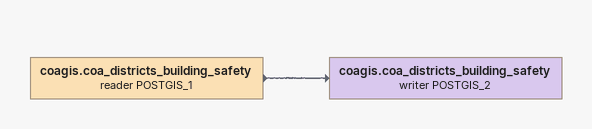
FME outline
coagis.coa_districts_building_safety (reader POSTGIS_1)
    -> coagis.coa_districts_building_safety (writer POSTGIS_2)
coagis.coa_districts_building_safety (writer POSTGIS_2)
